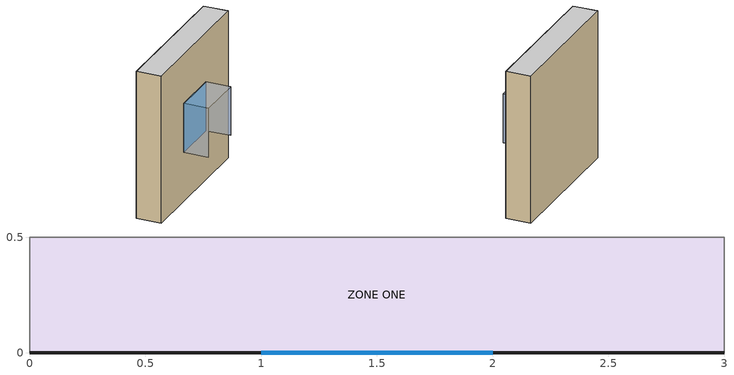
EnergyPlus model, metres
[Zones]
ZONE ONE
 floor adiabatic (HEAVYWEIGHT): 0,0 0,0.5 3,0.5 3,0 z0
 wall outside (HEAVYWEIGHT): 0,0 3,0 z0:3
 wall adiabatic (HEAVYWEIGHT): 0,0.5 0,0 / 3,0 3,0.5 z0:3
 wall adiabatic (LIGHTWEIGHT): 3,0.5 0,0.5 z0:3
 window (SINGLE PANE WINDOW): 1,0 2,0 z1:2
 ceiling adiabatic (HEAVYWEIGHT): 0,0.5 0,0 3,0 3,0.5 z3
shading: 2,0 2,-0.5 / 1,-0.5 1,0 z1:2; 1,-0.5 1,0 2,0 2,-0.5 z2
[Site:Location]
ATLANTA: Latitude {deg}=33.65; Longitude {deg}=-84.42; Time Zone {hr}=-5; Elevation {m}=315
[Site:HeightVariation]
Wind Speed Profile Exponent=0.22; Wind Speed Profile Boundary Layer Thickness {m}=370; Air Temperature Gradient Coefficient {K/m}=0
[Site:GroundReflectance]
0, 0, 0, 0, 0, 0, 0, 0, 0, 0, 0, 0
[Building]
IntSolDist-South: North Axis {deg}=0; Terrain=Country; Loads Convergence Tolerance Value=0.04; Temperature Convergence Tolerance Value {deltaC}=0.004; Solar Distribution=FullInteriorAndExterior; Minimum Number of Warmup Days=6
[Material] Roughness=VerySmooth; Thickness {m}=0.1; Thermal Absorptance=0.000001; Solar Absorptance=1; Visible Absorptance=0.000001
Name | Conductivity {W/m-K} | Density {kg/m3} | Specific Heat {J/kg-K}
LAYER 1 | 0.14 | 500 | 2500
LAYER 2 | 1.15 | 1 | 100
[Material:NoMass]
SUPERINSUL: Roughness=VerySmooth; Thermal Resistance {m2-K/W}=20; Thermal Absorptance=0.9999; Solar Absorptance=0.000001; Visible Absorptance=0.000001
[Construction]
HEAVYWEIGHT: SUPERINSUL, LAYER 1
LIGHTWEIGHT: LAYER 2
Single Pane Window: Glass Type 1
[WindowMaterial:Glazing]
Glass Type 1: Optical Data Type=SpectralAverage; Thickness {m}=0.003175; Solar Transmittance at Normal Incidence=0.86156; Front Side Solar Reflectance at Normal Incidence=0.07846; Back Side Solar Reflectance at Normal Incidence=0.07846; Visible Transmittance at Normal Incidence=0.91325; Front Side Visible Reflectance at Normal Incidence=0.082; Back Side Visible Reflectance at Normal Incidence=0.082; Infrared Transmittance at Normal Incidence=0; Front Side Infrared Hemispherical Emissivity=0.00001; Back Side Infrared Hemispherical Emissivity=0.00001; Conductivity {W/m-K}=1.06
[Zone]
ZONE ONE: Type=1; Multiplier=1; Ceiling Height {m}=3; Volume {m3}=4.5
[ZoneControl:Thermostat]
Zone 1 Thermostat: Zone or ZoneList=ZONE ONE; Control Type Schedule=Zone Control Type Sched; Control 1=HeatCool Setpoints Set 1
[ThermostatSetpoint:SingleHeatingOrCooling]
HeatCool Setpoints Set 1: Setpoint Temperature Schedule=HeatCool Setpoints
[Zone equipment]
ZONE ONE: Zone1Air
[ZoneHVAC:IdealLoadsAirSystem]
Zone1Air: Maximum Heating Supply Air Temperature {C}=50; Minimum Cooling Supply Air Temperature {C}=5; Maximum Heating Supply Air Humidity Ratio {kgWater/kgDryAir}=0.01; Minimum Cooling Supply Air Humidity Ratio {kgWater/kgDryAir}=0.01; Dehumidification Control Type=ConstantSupplyHumidityRatio; Humidification Control Type=ConstantSupplyHumidityRatio
[Schedule:Day:Hourly]
Zone HeatCool Setpoint All Days: 20, 20, 20, 20, 20, 20, 20, 20, 20, 20, 20, 20, 20, 20, 20, 20, 20, 20, 20, 20, 20, 20, 20, 20
Control Type All Days-HeatCool: 3, 3, 3, 3, 3, 3, 3, 3, 3, 3, 3, 3, 3, 3, 3, 3, 3, 3, 3, 3, 3, 3, 3, 3
[Schedule:Week:Daily]
Zone HeatCool Setpoint All Weeks: Zone HeatCool Setpoint All Days, Zone HeatCool Setpoint All Days, Zone HeatCool Setpoint All Days, Zone HeatCool Setpoint All Days, Zone HeatCool Setpoint All Days, Zone HeatCool Setpoint All Days, Zone HeatCool Setpoint All Days, Zone HeatCool Setpoint All Days, Zone HeatCool Setpoint All Days, Zone HeatCool Setpoint All Days, Zone HeatCool Setpoint All Days, Zone HeatCool Setpoint All Days
Control Type All Weeks-HeatCool: Control Type All Days-HeatCool, Control Type All Days-HeatCool, Control Type All Days-HeatCool, Control Type All Days-HeatCool, Control Type All Days-HeatCool, Control Type All Days-HeatCool, Control Type All Days-HeatCool, Control Type All Days-HeatCool, Control Type All Days-HeatCool, Control Type All Days-HeatCool, Control Type All Days-HeatCool, Control Type All Days-HeatCool
[Schedule:Year]
HeatCool Setpoints: Zone HeatCool Setpoint All Weeks, 1, 1, 12, 31
Zone Control Type Sched: Control Type All Weeks-HeatCool, 1, 1, 12, 31
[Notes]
ASHRAE Analytical IntSolDist-South.idf
Basic file description: ASHRAE Analytical Test-Internal Solar Distribution.
Author:   R. H. Henninger,  GARD Analytics, Inc.
Date:     January 23, 2001
Run:      Fixed interior and exterior temperatures
Building: Cube 3m x 0.5m x 3m, one external surface with window.
Internal: None.
System:   Zone temperature and outdoor temperature kept constant at same value.
Plant:    None.
Modified: Conforms with Beta 4 input
Material layer names follow:
Material layer names follow:
0.84,  !N9 [IR emittance: front side]
0.84,  !N10 [IR emittance: back side]
Material layer names follow:
INSIDE CONVECTION ALGORITHM,     SIMPLE;
